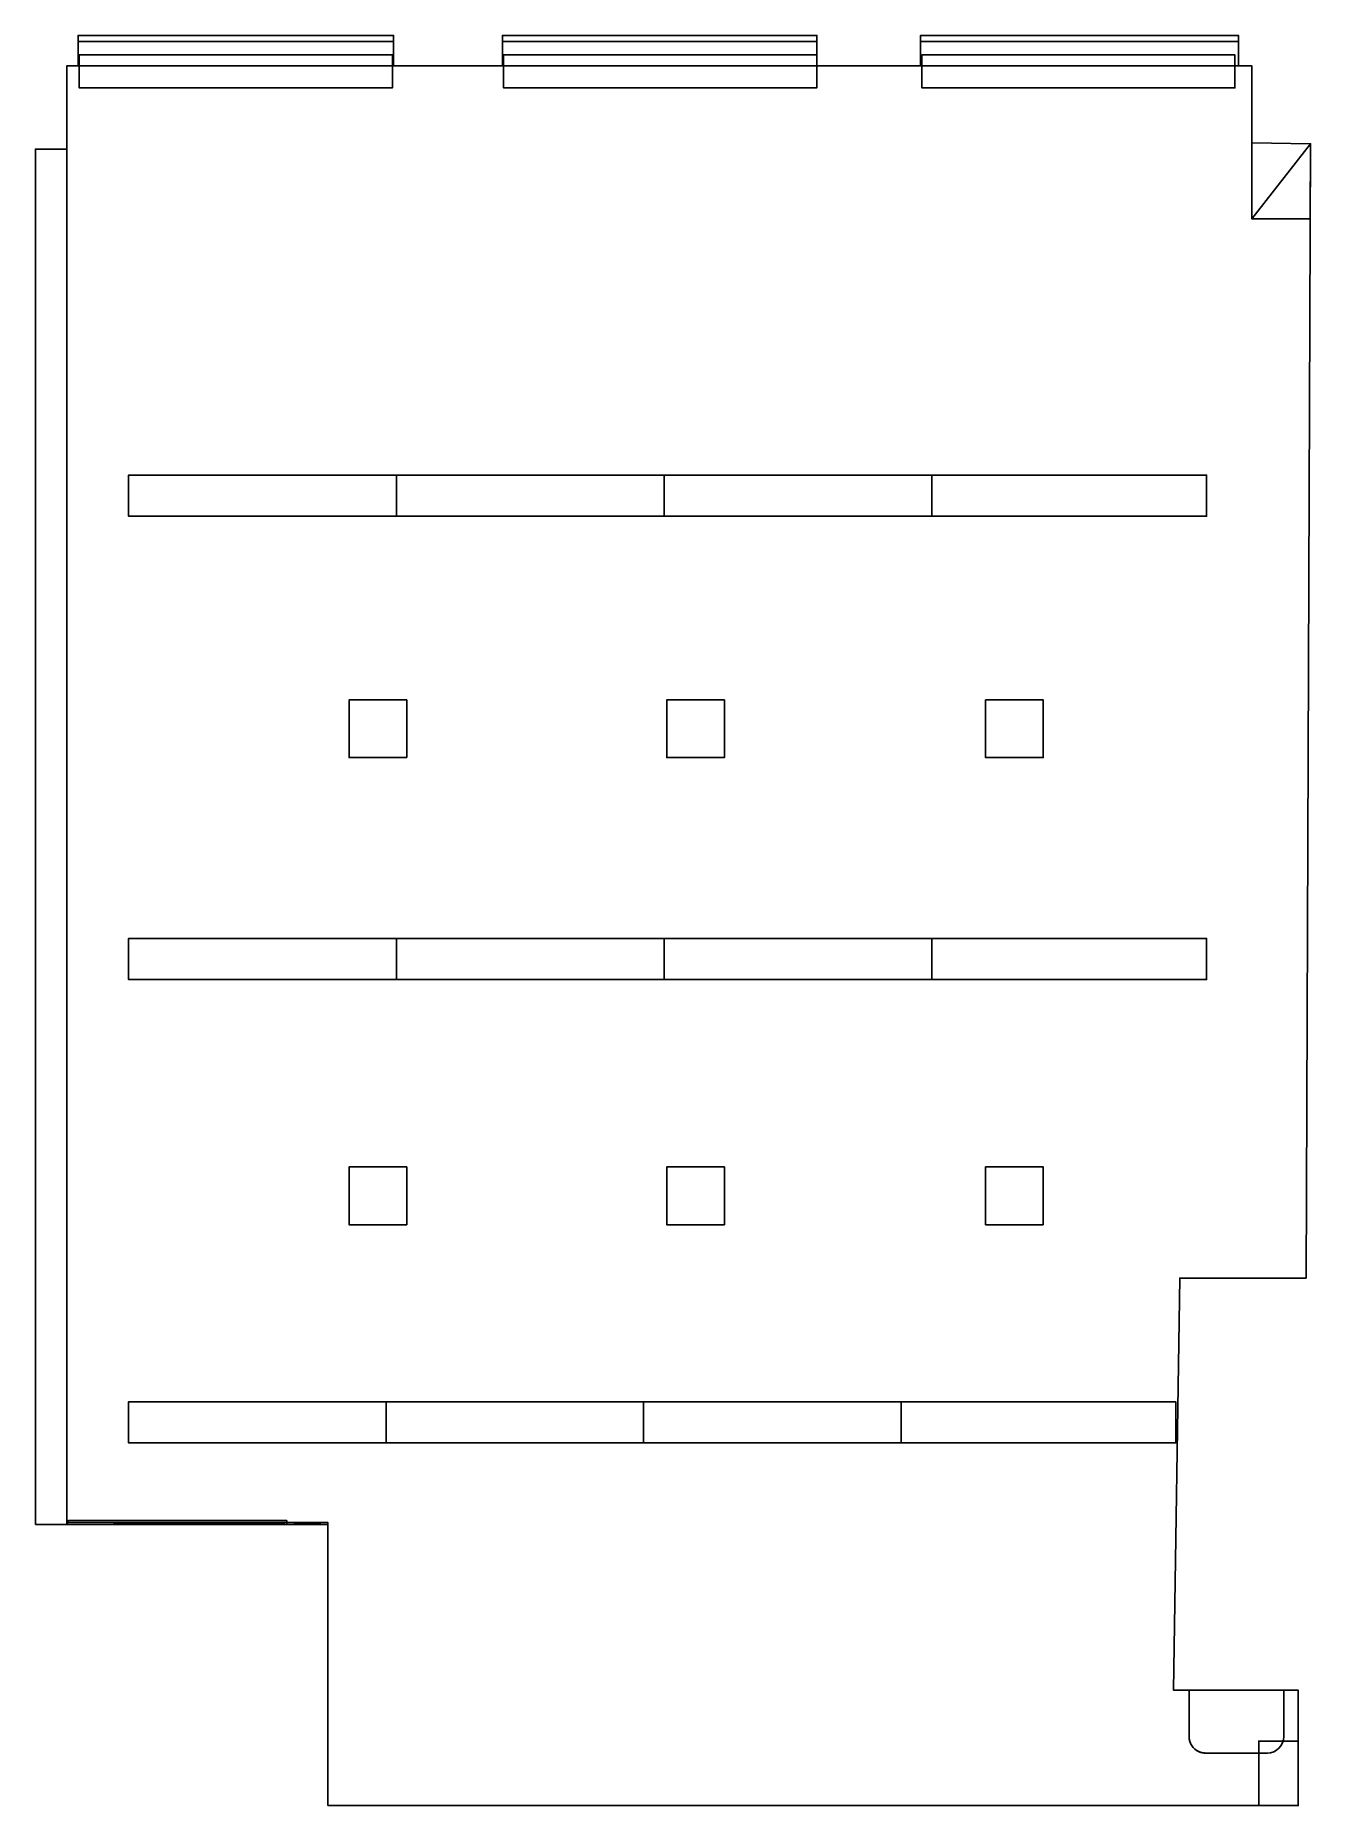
# Model space of a CAD drawing. Header units: millimetres. Extents: x -3036 to 3154, y -4255 to 4337.
import ezdxf

# ---------------------------------------------------------------- set-up
doc = ezdxf.new("R2010")
doc.units = ezdxf.units.MM
doc.header["$LTSCALE"] = 25.4
doc.layers.add('Contorno', color=7, linetype='Continuous', true_color=0xe34fde)

msp = doc.modelspace()

# ---------------------------------------------------------------- linework, layer by layer
at = {"layer": 'Contorno'}
for p, q in [((-2829.5, 4337.4, 2568), (-2829.5, 4337.4, 450)), ((-2829.5, 4307.4, 450), (-2829.5, 4307.4)), ((-1297.5, 4337.4, 450), (-1297.5, 4337.4, 2568)), ((-1297.5, 4307.4), (-1297.5, 4307.4, 450)), ((-769.5, 4337.4, 450), (-769.5, 4337.4, 2568)), ((-769.5, 4307.4), (-769.5, 4307.4, 450)), ((757.5, 4337.4, 2568), (757.5, 4337.4, 450)), ((757.5, 4307.4, 450), (757.5, 4307.4)), ((1260.5, 4337.4, 450), (1260.5, 4307.4, 450)), ((1260.5, 4337.4, 450), (1260.5, 4337.4, 2568)), ((1260.5, 4307.4, 450), (1260.5, 4307.4)), ((2803.5, 4307.4), (2803.5, 4307.4, 450)), ((-2823.5, 4242.4, 595), (-2823.5, 4242.4, 150)), ((-1303.5, 4242.4, 595), (-1303.5, 4242.4, 150)), ((-763.5, 4242.4, 595), (-763.5, 4242.4, 150)), ((2786.5, 4242.4, 595), (2786.5, 4242.4, 150)), ((-2884.5, 4189.4), (-2884.5, 4189.4, 2988)), ((-2829.5, 4189.4), (-2829.5, 4189.4, 2568)), ((-1297.5, 4189.4, 2568), (-1297.5, 4189.4)), ((-769.5, 4189.4, 2568), (-769.5, 4189.4)), ((757.5, 4189.4), (757.5, 4189.4, 2568)), ((1260.5, 4189.4, 2568), (1260.5, 4189.4)), ((2803.5, 4189.4), (2803.5, 4189.4, 2568)), ((2868.5, 4189.4), (2868.5, 4189.4, 2988)), ((-2823.5, 4082.4, 595), (-2823.5, 4082.4, 150)), ((-1303.5, 4082.4, 595), (-1303.5, 4082.4, 150)), ((-763.5, 4082.4, 595), (-763.5, 4082.4, 150)), ((756.5, 4082.4, 595), (756.5, 4082.4, 150)), ((2786.5, 4082.4, 595), (2786.5, 4082.4, 150)), ((-3036.5, 3785.4), (-3036.5, 3785.4, 2500)), ((-2884.5, 3785.4), (-2884.5, 3785.4, 2500)), ((2868.5, 3815.4, 610), (2868.5, 3815.4)), ((2868.5, 3815.4, 610), (3153.5, 3811.4, 610)), ((3153.5, 3811.4, 2988), (3153.5, 3811.4, 1126)), ((3153.5, 3811.4, 610), (3153.5, 3811.4)), ((-2584.3, 2203.4, 2988), (-2584.3, 2203.4, 2888)), ((-1284.3, 2003.4, 2888), (-1284.3, 2203.4, 2888)), ((15.7, 2003.4, 2888), (15.7, 2203.4, 2888)), ((1315.7, 2003.4, 2888), (1315.7, 2203.4, 2888)), ((-2584.3, 2003.4, 2988), (-2584.3, 2003.4, 2888)), ((2648.7, 2003.4, 2988), (2648.7, 2003.4, 2888)), ((-1514, 1112, 2988), (-1514, 1112, 2863)), ((-1234, 1112, 2988), (-1234, 1112, 2863)), ((28, 1112, 2988), (28, 1112, 2863)), ((308, 1112, 2988), (308, 1112, 2863)), ((1576, 1112, 2988), (1576, 1112, 2863)), ((1856, 1112, 2988), (1856, 1112, 2863)), ((-1514, 832, 2988), (-1514, 832, 2863)), ((-1234, 832, 2988), (-1234, 832, 2863)), ((28, 832, 2988), (28, 832, 2863)), ((1576, 832, 2988), (1576, 832, 2863)), ((1856, 832, 2988), (1856, 832, 2863)), ((-2584.3, -45.6, 2888), (-2584.3, -45.6, 2988)), ((-1284.3, -245.6, 2888), (-1284.3, -45.6, 2888)), ((15.7, -245.6, 2888), (15.7, -45.6, 2888)), ((1315.7, -245.6, 2888), (1315.7, -45.6, 2888)), ((2648.7, -45.6, 2888), (2648.7, -45.6, 2988)), ((-2584.3, -245.6, 2888), (-2584.3, -245.6, 2988)), ((2648.7, -245.6, 2888), (2648.7, -245.6, 2988)), ((-1514, -1155, 2988), (-1514, -1155, 2863)), ((-1234, -1155, 2988), (-1234, -1155, 2863)), ((28, -1155, 2988), (28, -1155, 2863)), ((308, -1155, 2988), (308, -1155, 2863)), ((1576, -1155, 2988), (1576, -1155, 2863)), ((1856, -1155, 2988), (1856, -1155, 2863)), ((-1514, -1435, 2863), (-1514, -1435, 2988)), ((-1234, -1435, 2988), (-1234, -1435, 2863)), ((28, -1435, 2988), (28, -1435, 2863)), ((308, -1435, 2988), (308, -1435, 2863)), ((1576, -1435, 2988), (1576, -1435, 2863)), ((1856, -1435, 2988), (1856, -1435, 2863)), ((2518.5, -1694.6, 2988), (2518.5, -1694.6)), ((3131.5, -1694.6, 2988), (3131.5, -1694.6)), ((-2584.3, -2294.6, 2888), (-2584.3, -2294.6, 2988)), ((-1334.3, -2494.6, 2888), (-1334.3, -2294.6, 2888)), ((-84.3, -2494.6, 2888), (-84.3, -2294.6, 2888)), ((1165.7, -2494.6, 2888), (1165.7, -2294.6, 2888)), ((2498.7, -2294.6, 2988), (2498.7, -2294.6, 2888)), ((-2584.3, -2494.6, 2888), (-2584.3, -2494.6, 2988)), ((2498.7, -2494.6, 2988), (2498.7, -2494.6, 2888)), ((-3036.5, -2890.6, 2500), (-3036.5, -2890.6)), ((-3036.5, -2890.6, 2500), (-2884.5, -2890.6, 2500)), ((-2884.5, -2890.6, 2500), (-2875.5, -2890.6)), ((-2875.5, -2870.6), (-2875.5, -2870.6, 2020)), ((2488.5, -3694.6, 2988), (2488.5, -3694.6)), ((2563.5, -3694.6, 780), (2563.5, -3694.6, 658)), ((2563.5, -3694.6, 780), (2563.5, -3919.6, 780)), ((3023.5, -3694.6, 658), (3023.5, -3694.6, 780)), ((3093.5, -3694.6, 2988), (3093.5, -3694.6)), ((2901.5, -4254.6, 578), (2901.5, -3941.6, 907)), ((2901.5, -3941.6, 907), (2901.5, -3941.6, 1111)), ((3093.5, -3941.6, 907), (2901.5, -3941.6, 907)), ((3093.5, -4254.6, 578), (3093.5, -3941.6, 907)), ((3093.5, -3941.6, 907), (3093.5, -3941.6, 1111)), ((2643.5, -3999.6, 658), (2943.5, -3999.6, 658)), ((2943.5, -3999.6, 658), (2943.5, -3999.6, 780)), ((-1616.5, -4254.6, 2988), (-1616.5, -4254.6)), ((2901.5, -4254.6, 1111), (2901.5, -4254.6, 578)), ((2901.5, -4254.6, 578), (3093.5, -4254.6, 578)), ((3093.5, -4254.6, 2988), (3093.5, -4254.6, 1111)), ((3093.5, -4254.6, 578), (3093.5, -4254.6))]:
    msp.add_line(p, q, dxfattribs=at)
for points, elevation in [([(-1297.5, 4337.4), (-1297.5, 4307.4), (-2829.5, 4307.4)], 450), ([(-1297.5, 4337.4), (-2829.5, 4337.4), (-2829.5, 4307.4)], 450), ([(757.5, 4307.4), (-769.5, 4307.4), (-769.5, 4337.4)], 450), ([(757.5, 4307.4), (757.5, 4337.4), (-769.5, 4337.4)], 450), ([(757.5, 4337.4), (757.5, 4189.4), (-769.5, 4189.4)], 2568), ([(757.5, 4337.4), (-769.5, 4337.4), (-769.5, 4189.4)], 2568), ([(2803.5, 4337.4), (2803.5, 4307.4), (1260.5, 4307.4)], 450), ([(2803.5, 4337.4), (1260.5, 4337.4), (1260.5, 4189.4)], 2568), ([(-1616.5, -4254.6), (3093.5, -4254.6), (3093.5, -3694.6), (2488.5, -3694.6), (2518.5, -1694.6), (3131.5, -1694.6), (3153.5, 3811.4), (2868.5, 3815.4), (2868.5, 4189.4), (-2884.5, 4189.4), (-2884.5, -2880.6), (-1616.5, -2880.6), (-1616.5, -4254.6)], 2988), ([(-2884.5, -2890.6), (-2884.5, 3785.4), (-3036.5, 3785.4), (-3036.5, -2890.6)], 2500)]:
    msp.add_lwpolyline(points, dxfattribs=dict(at, elevation=elevation))
for points, elevation in [([(-1297.5, 4189.4), (-1297.5, 4337.4), (-2829.5, 4337.4), (-2829.5, 4189.4)], 2568), ([(-1303.5, 4242.4), (-1303.5, 4082.4), (-2823.5, 4082.4), (-2823.5, 4242.4)], 595), ([(-2823.5, 4082.4), (-2823.5, 4242.4), (-1303.5, 4242.4), (-1303.5, 4082.4)], 150), ([(756.5, 4242.4), (756.5, 4082.4), (-763.5, 4082.4), (-763.5, 4242.4)], 150), ([(-1234, 832), (-1234, 1112), (-1514, 1112), (-1514, 832)], 2988), ([(-1234, 832), (-1514, 832), (-1514, 1112), (-1234, 1112)], 2863), ([(308, 1112), (308, 832), (28, 832), (28, 1112)], 2988), ([(1576, 832), (1856, 832), (1856, 1112), (1576, 1112)], 2988), ([(1856, 832), (1576, 832), (1576, 1112), (1856, 1112)], 2863), ([(-2584.3, -45.6), (-2584.3, -245.6), (2648.7, -245.6), (2648.7, -45.6)], 2988), ([(2648.7, -245.6), (2648.7, -45.6), (-2584.3, -45.6), (-2584.3, -245.6)], 2888), ([(-1234, -1435), (-1234, -1155), (-1514, -1155), (-1514, -1435)], 2988), ([(-1234, -1435), (-1234, -1155), (-1514, -1155), (-1514, -1435)], 2863), ([(308, -1435), (308, -1155), (28, -1155), (28, -1435)], 2988), ([(308, -1435), (28, -1435), (28, -1155), (308, -1155)], 2863), ([(1856, -1435), (1576, -1435), (1576, -1155), (1856, -1155)], 2988), ([(1856, -1435), (1856, -1155), (1576, -1155), (1576, -1435)], 2863), ([(-2584.3, -2494.6), (-2584.3, -2294.6), (2498.7, -2294.6), (2498.7, -2494.6)], 2988), ([(2498.7, -2294.6), (2498.7, -2494.6), (-2584.3, -2494.6), (-2584.3, -2294.6)], 2888), ([(3093.5, -4254.6), (3093.5, -3941.6), (2901.5, -3941.6), (2901.5, -4254.6)], 1111), ([(2943.5, -3999.6), (2643.5, -3999.6)], 780)]:
    msp.add_lwpolyline(points, close=True, dxfattribs=dict(at, elevation=elevation))
at = {"layer": 'Contorno', "elevation": 780}
msp.add_lwpolyline([(2943.5, -3999.6, 0.411163), (3023.5, -3919.6), (3023.5, -3694.6), (2563.5, -3694.6)], format="xyb", dxfattribs=at)
at = {"layer": 'Contorno'}
for points in [[(1260.5, 4337.4, 450), (2803.5, 4337.4, 450), (2803.5, 4337.4, 2568), (2803.5, 4189.4, 2568), (1260.5, 4189.4, 2568)], [(756.5, 4242.4, 595), (-763.5, 4242.4, 595), (-763.5, 4082.4, 595), (756.5, 4082.4, 595), (756.5, 4242.4, 595), (756.5, 4242.4, 150)], [(1266.5, 4082.4, 150), (1266.5, 4082.4, 595), (1266.5, 4242.4, 595), (2786.5, 4242.4, 595), (2786.5, 4082.4, 595), (1266.5, 4082.4, 595), (1266.5, 4242.4, 595), (1266.5, 4242.4, 150), (1266.5, 4082.4, 150), (2786.5, 4082.4, 150), (2786.5, 4242.4, 150), (1266.5, 4242.4, 150)], [(3152, 3446.4, 1126), (3153.5, 3811.4, 1126), (2868.5, 3815.4, 1126), (2868.5, 3815.4, 610), (2868.5, 3446.4, 916), (3152, 3446.4, 916), (3152, 3446.4, 1126), (2868.5, 3446.4, 1126), (2868.5, 3446.4, 916), (3153.5, 3811.4, 610), (3152, 3446.4, 916)], [(2868.5, 3815.4, 2988), (2868.5, 3815.4, 1126), (2868.5, 3446.4, 1126)], [(2648.7, 2203.4, 2988), (-2584.3, 2203.4, 2988), (-2584.3, 2003.4, 2988), (2648.7, 2003.4, 2988), (2648.7, 2203.4, 2988), (2648.7, 2203.4, 2888), (2648.7, 2003.4, 2888), (-2584.3, 2003.4, 2888), (-2584.3, 2203.4, 2888), (2648.7, 2203.4, 2888)], [(308, 832, 2988), (308, 832, 2863), (308, 1112, 2863), (28, 1112, 2863), (28, 832, 2863), (308, 832, 2863)], [(-2884.5, -2880.6, 2988), (-2884.5, -2890.6, 2500), (-2866.5, -2890.6, 2500)], [(-1616.5, -2880.6, 2988), (-1616.5, -2890.6, 0), (-1815.5, -2890.6, 2020), (-1616.5, -2880.6, 2988), (-2866.5, -2890.6, 2500), (-1815.5, -2890.6, 2020), (-2882.8, -2890.6, 2020), (-2875.5, -2870.6, 2020), (-1815.5, -2870.6, 2020)], [(-1815.5, -2890.6, 0), (-1815.5, -2890.6, 2020), (-1815.5, -2870.6, 2020), (-1815.5, -2870.6, 0)], [(3023.5, -3919.6, 780), (3023.5, -3919.6, 658), (3023.5, -3694.6, 658), (2563.5, -3694.6, 658), (2563.5, -3919.6, 658)]]:
    msp.add_polyline3d(points, dxfattribs=at)
msp.add_arc((2943.1, -3919.2, 658), 80.4, 270.29866, 359.70134, dxfattribs=at)
msp.add_rational_spline([(2643.5, -3999.6, 658), (2563.5, -3999.6, 658), (2563.5, -3919.6, 658), (2563.5, -3919.6, 719), (2563.5, -3919.6, 780), (2563.9, -3999.2, 780), (2643.5, -3999.6, 780), (2643.5, -3999.6, 719), (2643.5, -3999.6, 658)], [1, 0.707106781187, 1, 1, 1, 0.710783057357, 1, 1, 1], degree=2, knots=[0, 0, 0, 1.570796, 1.570796, 2.570796, 2.570796, 4.131167, 4.131167, 5.131167, 5.131167, 5.131167], dxfattribs=at)

doc.saveas('drawing.dxf')
